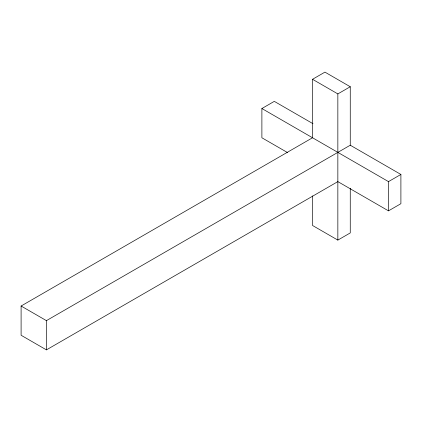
<?xml version="1.0" encoding="UTF-8"?>
<svg xmlns="http://www.w3.org/2000/svg" width="422" height="422" viewBox="0 0 422 422"><rect width="100%" height="100%" fill="white"/><g stroke="black" fill="none" stroke-linecap="round" stroke-linejoin="round"><path stroke-width="0.63" d="M287.493 152.548L261.888 137.767L261.888 108.528L274.3 101.364L312.992 123.699M21.1 306.019L312.528 137.767L312.528 79.289L324.94 72.125L350.26 86.742L350.26 145.215L46.42 320.636L21.1 306.019L21.1 335.258L46.42 349.875L337.848 181.618L388.488 210.858L400.9 203.689L400.9 174.455L350.26 145.215M312.528 79.289L337.848 93.911L350.26 86.742M261.888 108.528L388.488 181.618L400.9 174.455M312.528 195.908L312.528 225.475L337.848 240.097L350.26 232.928L350.26 188.254M388.488 181.618L388.488 210.858M337.848 93.911L337.848 240.097M46.42 320.636L46.42 349.875"/></g></svg>
